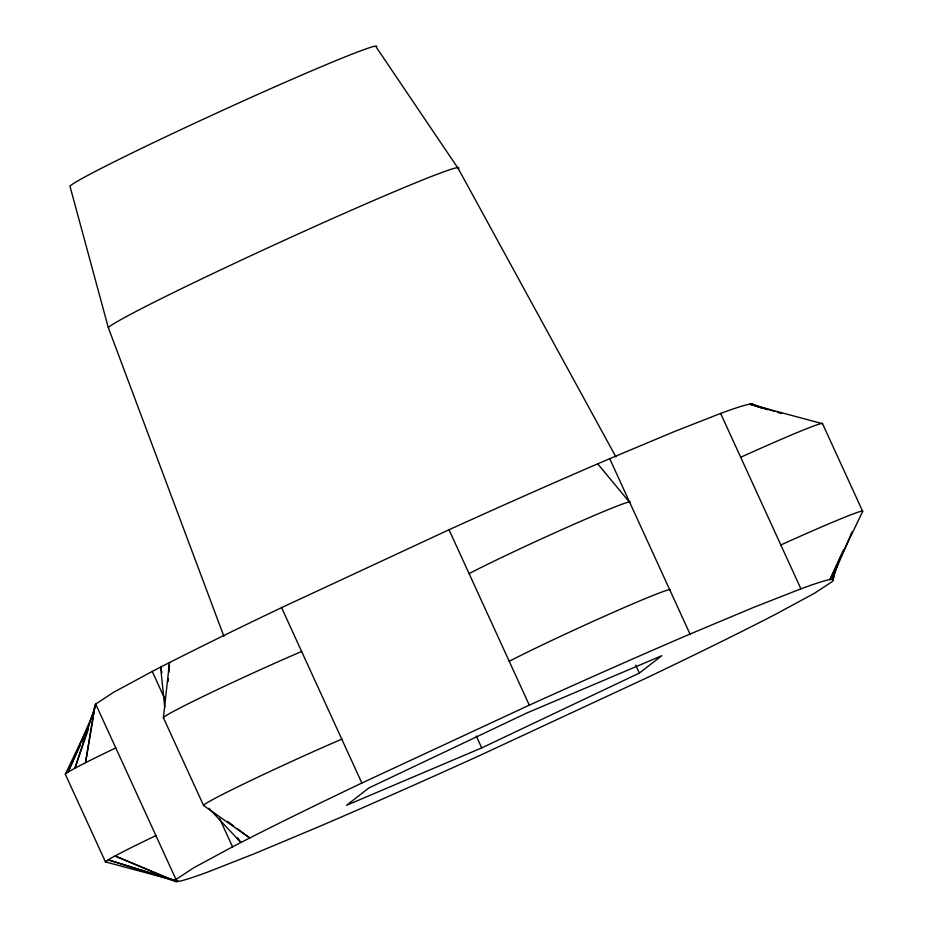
<?xml version="1.0" encoding="UTF-8"?>
<svg xmlns="http://www.w3.org/2000/svg" width="928" height="928" viewBox="0 0 928 928"><rect width="100%" height="100%" fill="white"/><g stroke="black" fill="none" stroke-linecap="round" stroke-linejoin="round"><path stroke-width="1.39" d="M168.223 681.361L168.409 678.472M168.803 672.696L169.476 662.58L163.409 717.773L203.568 805.481L249.771 837.984L237.092 828.484M94.749 705.709L85.504 762.735L93.276 717.425M833.251 579.907L834.864 569.92M93.763 714.595L94.25 711.764M94.737 708.934L95.213 706.092A361.92 12.632 -24.6 0 1 95.7 704.062L113.39 692.427L152.238 671.431A361.92 12.632 -24.6 0 1 281.567 607.631L449.013 529.749A361.92 12.632 -24.6 0 1 609.719 458.676L673.682 431.845L720.615 413.424A361.92 12.632 -24.6 0 1 752.782 405.188M833.994 572.437L832.787 579.513L838.958 560.593M95.213 706.092L74.913 768.256L88.404 729.141M833.553 574.014L831.685 579.408L852.02 531.93M94.053 711.474L68.069 772.154L80.4 744.917M81.583 742.33L83.346 738.433M843.482 549.77L829.968 579.594L862.692 511.398L822.533 423.69L749.673 404.19L767.537 409.689M171.46 879.303L178.327 881.414L105.467 861.915L65.308 774.219L88.763 725.313M639.357 673.078L661.803 655.69L526.594 713.11L368.95 787.93L346.504 805.318L481.713 747.898L639.357 673.078L635.738 665.19M175.995 879.466L193.697 867.819L232.545 846.823A361.92 12.632 -24.6 0 1 361.862 783.023L529.308 705.152A369.692 12.899 -24.6 0 1 599.674 673.554L626.736 661.583A369.692 12.899 -24.6 0 1 690.014 634.068L753.988 607.248L800.922 588.828A361.92 12.632 -24.6 0 1 832.3 581.543L814.61 593.189L775.762 614.185A361.92 12.632 -24.6 0 1 646.433 677.985L478.987 755.856A361.92 12.632 -24.6 0 1 318.281 826.941L254.318 853.76L207.385 872.181A361.92 12.632 -24.6 0 1 175.995 879.466L95.7 704.062M163.212 876.763L108.216 859.85L176.61 881.6L115.06 855.964L175.52 881.496M774.636 411.406L751.39 404.005L758.072 406.8M777.374 412.276L781.48 413.575M752.48 404.109L761.679 407.995M227.87 821.582L233.636 825.897M208.881 808.3L240.909 842.508L237.568 837.856M597.69 463.838L629.787 502.524A96.802 3.376 -24.6 0 0 571.288 525.457A96.802 3.376 -24.6 0 0 469.081 573.597M615.879 456.843L458.328 168.71L376.223 47.096A168.896 5.893 -24.6 0 0 234.83 104.771A168.896 5.893 -24.6 0 0 69.948 186.122L108.298 327.596L223.915 636.353M720.615 413.424L800.922 588.828M609.719 458.676L690.014 634.068M449.013 529.749L529.308 705.152M476.284 736.055L481.713 747.898M281.567 607.631L361.862 783.023M152.238 671.431L164.639 698.517M219.553 818.45L232.545 846.823M161.948 672.614L160.602 667.116L164.778 707.414M108.298 327.596A193.024 6.74 -24.6 0 1 296.74 234.633A193.024 6.74 -24.6 0 1 458.328 168.71M740.695 457.284A96.802 3.376 -24.6 0 1 822.533 423.69M203.568 805.481A96.802 3.376 -24.6 0 1 250.189 780.831A96.802 3.376 -24.6 0 1 341.794 739.175M509.24 661.304A96.802 3.376 -24.6 0 1 611.436 613.153A96.802 3.376 -24.6 0 1 669.946 590.22M163.409 717.773A96.802 3.376 -24.6 0 1 210.041 693.123A96.802 3.376 -24.6 0 1 301.635 651.479M65.308 774.219A96.802 3.376 -24.6 0 1 115.768 747.91M780.842 544.98A96.802 3.376 -24.6 0 1 862.692 511.398M106.917 862.054A96.802 3.376 -24.6 0 1 155.927 835.606"/></g></svg>
